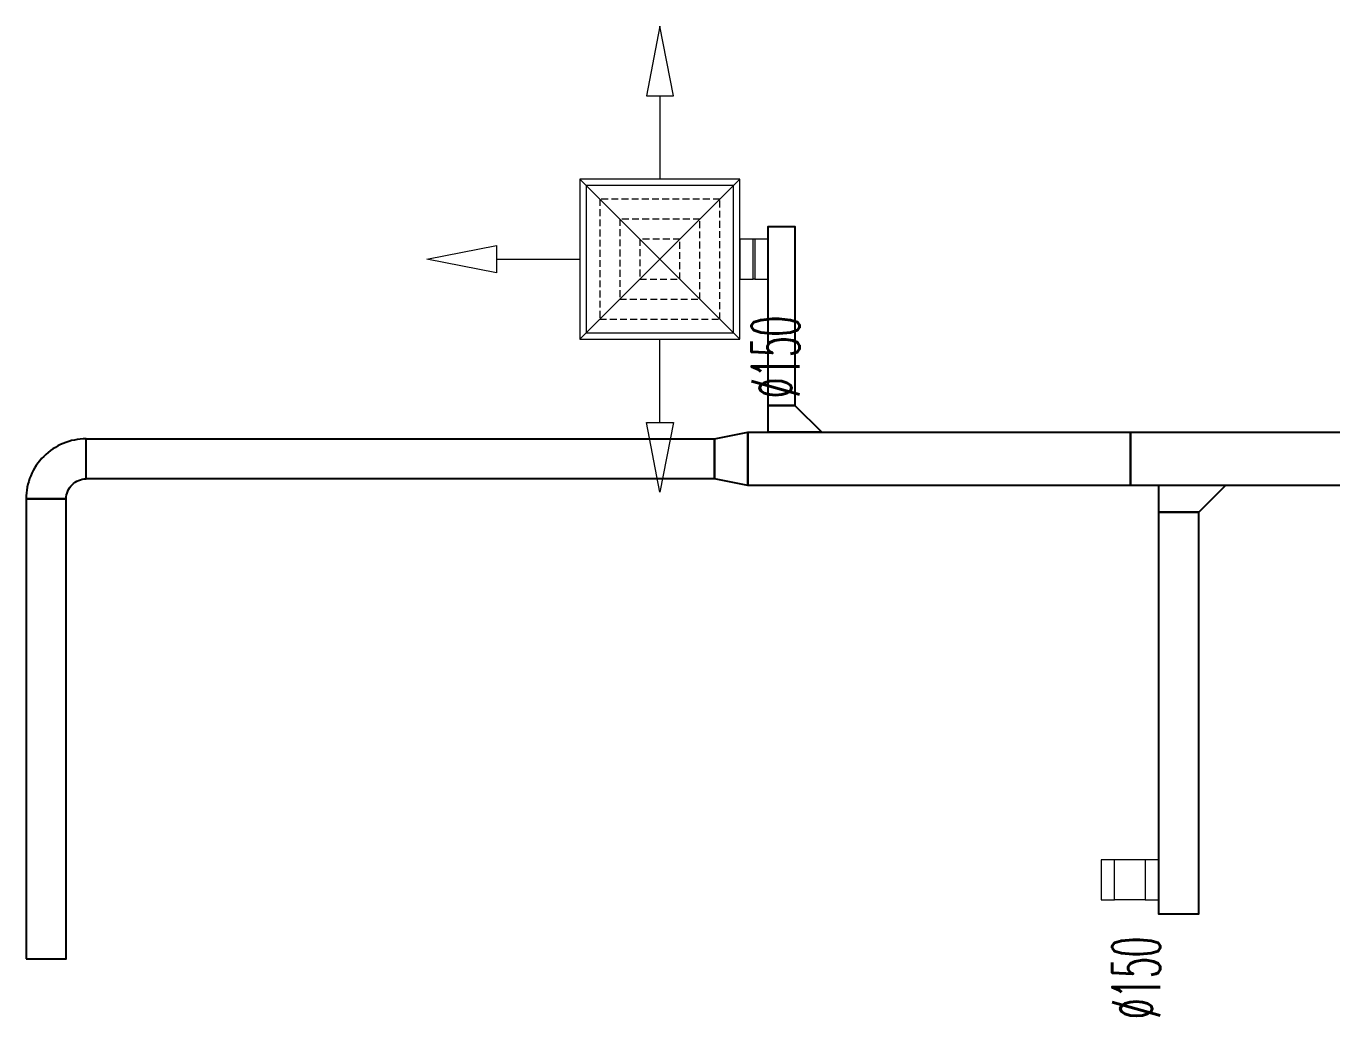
# Model space of a CAD drawing. Header units: inches. Extents: x -172 to 5713, y -54 to 3470.
# Drawn here: x -94.3 to 394.8, y 2944.7 to 3315.6 of the extents above; entities that cross this region are included whole.
import ezdxf
from ezdxf.enums import TextEntityAlignment as Align

# ---------------------------------------------------------------- set-up
doc = ezdxf.new("R2010")
doc.units = ezdxf.units.IN
doc.header["$MEASUREMENT"] = 0
doc.linetypes.add('HIDDEN', pattern=[9.525, 6.35, -3.175])
doc.layers.add('MTY-UFLEME-KANALI', color=20, linetype='Continuous')
doc.layers.add('MTY-UFLEME-KANALI-CAP', color=21, linetype='Continuous', lineweight=0)
doc.layers.add('MTY-UFLEME-KANALI-Flex', color=21, linetype='ZIGZAG', lineweight=0)
doc.styles.add('CAP', font='simplxtw.shx', dxfattribs={"width": 0.65})
doc.linetypes.add('ZIGZAG', pattern='A,0.0001,-0.2,[131,ltypeshp.shx,S=0.2,R=0,X=-0.2,Y=0],-0.4,[131,ltypeshp.shx,S=0.2,R=180.00002,X=0.2,Y=0],-0.2', length=0.8001)

# ---------------------------------------------------------------- blocks, each defined once
blk = doc.blocks.new('*U83')
at = {"color": 2}
for p, q in [((-5.07, 127.46), (0, 153.57)), ((0, 153.57), (5.07, 127.46)), ((0, 127.46), (-5.07, 127.46)), ((5.07, 127.46), (0, 127.46)), ((0, 127.46), (0, 96.25)), ((-87.32, 66.25), (-61.21, 71.31)), ((-61.21, 71.31), (-61.21, 66.25)), ((87.32, 66.25), (61.21, 71.31)), ((61.21, 71.31), (61.21, 66.25)), ((-61.21, 61.18), (-87.32, 66.25)), ((-61.21, 66.25), (-61.21, 61.18)), ((-61.21, 66.25), (-30, 66.25)), ((61.21, 66.25), (30, 66.25)), ((61.21, 66.25), (61.21, 61.18)), ((61.21, 61.18), (87.32, 66.25))]:
    blk.add_line(p, q, dxfattribs=at)
at = {"color": 1}
for p, q in [((-30, 36.25), (30, 96.25)), ((30, 36.25), (-30, 96.25))]:
    blk.add_line(p, q, dxfattribs=at)
blk.add_lwpolyline([(30, 36.25), (30, 96.25), (-30, 96.25), (-30, 36.25)], close=True, dxfattribs=at)
at = {"color": 2}
blk.add_lwpolyline([(27.6, 38.65), (27.6, 93.85), (-27.6, 93.85), (-27.6, 38.65)], close=True, dxfattribs=at)
at = {"color": 15, "linetype": 'HIDDEN', "ltscale": 0.4}
for points in [[(22.5, 43.75), (22.5, 88.75), (-22.5, 88.75), (-22.5, 43.75)], [(15, 51.25), (15, 81.25), (-15, 81.25), (-15, 51.25)], [(7.5, 58.75), (7.5, 73.75), (-7.5, 73.75), (-7.5, 58.75)]]:
    blk.add_lwpolyline(points, close=True, dxfattribs=at)
at = {"layer": 'MTY-UFLEME-KANALI-Flex', "ltscale": 0.5}
for p, q in [((-7.5, 30.63), (-7.5, 31.25)), ((7.5, 30.63), (7.5, 31.25))]:
    blk.add_line(p, q, dxfattribs=at)
at = {"layer": 'MTY-UFLEME-KANALI-Flex', "linetype": 'ByBlock', "ltscale": 0.5}
for points in [[(7.5, 36.25), (-7.5, 36.25), (-7.5, 31.25), (7.5, 31.25)], [(7.5, 30.63), (-7.5, 30.63), (-7.5, 25.63), (7.5, 25.63)]]:
    blk.add_lwpolyline(points, close=True, dxfattribs=at)
at = {"layer": 'MTY-UFLEME-KANALI-Flex', "color": 7, "ltscale": 0.5, "style": 'CAP', "width": 0.5}
blk.add_attdef('X', text='', height=18, dxfattribs=at).set_placement((-36.68, 13.88), align=Align.CENTER)
blk = doc.blocks.new('*U84')
at = {"layer": 'MTY-UFLEME-KANALI-Flex', "ltscale": 0.5}
for p, q in [((-7.5, 19.5), (-7.5, 31.06)), ((7.5, 19.5), (7.5, 31.06))]:
    blk.add_line(p, q, dxfattribs=at)
at = {"layer": 'MTY-UFLEME-KANALI-Flex', "linetype": 'ByBlock', "ltscale": 0.5}
for points in [[(7.5, 36.06), (-7.5, 36.06), (-7.5, 31.06), (7.5, 31.06)], [(7.5, 19.5), (-7.5, 19.5), (-7.5, 14.5), (7.5, 14.5)]]:
    blk.add_lwpolyline(points, close=True, dxfattribs=at)
at = {"layer": 'MTY-UFLEME-KANALI-Flex', "color": 7, "ltscale": 0.5, "style": 'CAP', "width": 0.5}
blk.add_attdef('X', text='', height=18, dxfattribs=at).set_placement((-36.68, 13.88), align=Align.CENTER)

msp = doc.modelspace()

# ---------------------------------------------------------------- linework, layer by layer
at = {"layer": 'MTY-UFLEME-KANALI'}
for points in [[(183.72, 3173.43), (183.72, 3240.52), (193.72, 3240.52), (193.72, 3173.43)], [(203.72, 3163.43), (183.72, 3163.43), (183.72, 3173.43), (193.72, 3173.43)], [(-71.8, 3145.93), (-71.8, 3160.93), (163.55, 3160.93), (163.55, 3145.93)], [(176.05, 3163.43), (176.05, 3143.43), (163.55, 3145.93), (163.55, 3160.93)], [(176.05, 3143.43), (176.05, 3163.43), (319.46, 3163.43), (319.46, 3143.43)], [(319.46, 3143.43), (319.46, 3163.43), (569.56, 3163.43), (569.56, 3143.43)], [(319.46, 3163.43), (319.46, 3143.43), (319.46, 3143.43), (319.46, 3163.43)], [(354.95, 3143.43), (329.95, 3143.43), (329.95, 3133.43), (344.95, 3133.43)], [(-94.3, 2966.17), (-79.3, 2966.17), (-79.3, 3138.43), (-94.3, 3138.43)], [(329.95, 3133.43), (329.95, 2983.02), (344.95, 2983.02), (344.95, 3133.43)]]:
    msp.add_lwpolyline(points, close=True, dxfattribs=at)
msp.add_lwpolyline([(-71.8, 3145.93), (-71.8, 3160.93), (-71.8, 3160.93, 0.414214), (-94.3, 3138.43), (-94.3, 3138.43), (-79.3, 3138.43, -0.414214), (-71.8, 3145.93)], format="xyb", close=True, dxfattribs=at)

# ---------------------------------------------------------------- block references
at = {"rotation": 90}
msp.add_blockref('*U84', (344.45, 2995.68), dxfattribs=at).add_auto_attribs({'X': '%%C150'})
at = {"layer": 'MTY-UFLEME-KANALI-CAP', "rotation": 90}
msp.add_blockref('*U83', (209.35, 3228.25), dxfattribs=at).add_auto_attribs({'X': '%%C150'})

doc.saveas('drawing.dxf')
